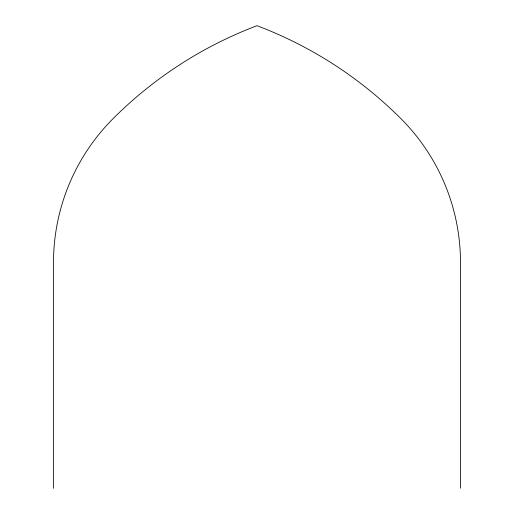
<?xml version="1.0" encoding="UTF-8"?>
<svg xmlns="http://www.w3.org/2000/svg" width="514" height="514" viewBox="0 0 514 514"><rect width="100%" height="100%" fill="white"/><g stroke="black" fill="none" stroke-linecap="round" stroke-linejoin="round"><path stroke-width="0.77" d="M460.486 488.191L460.486 262.506A203.486 203.486 0 0 0 400.888 118.618A406.979 406.979 0 0 0 257 25.7A406.979 406.979 0 0 0 113.112 118.618A203.486 203.486 0 0 0 53.514 262.506L53.514 488.3"/></g></svg>
